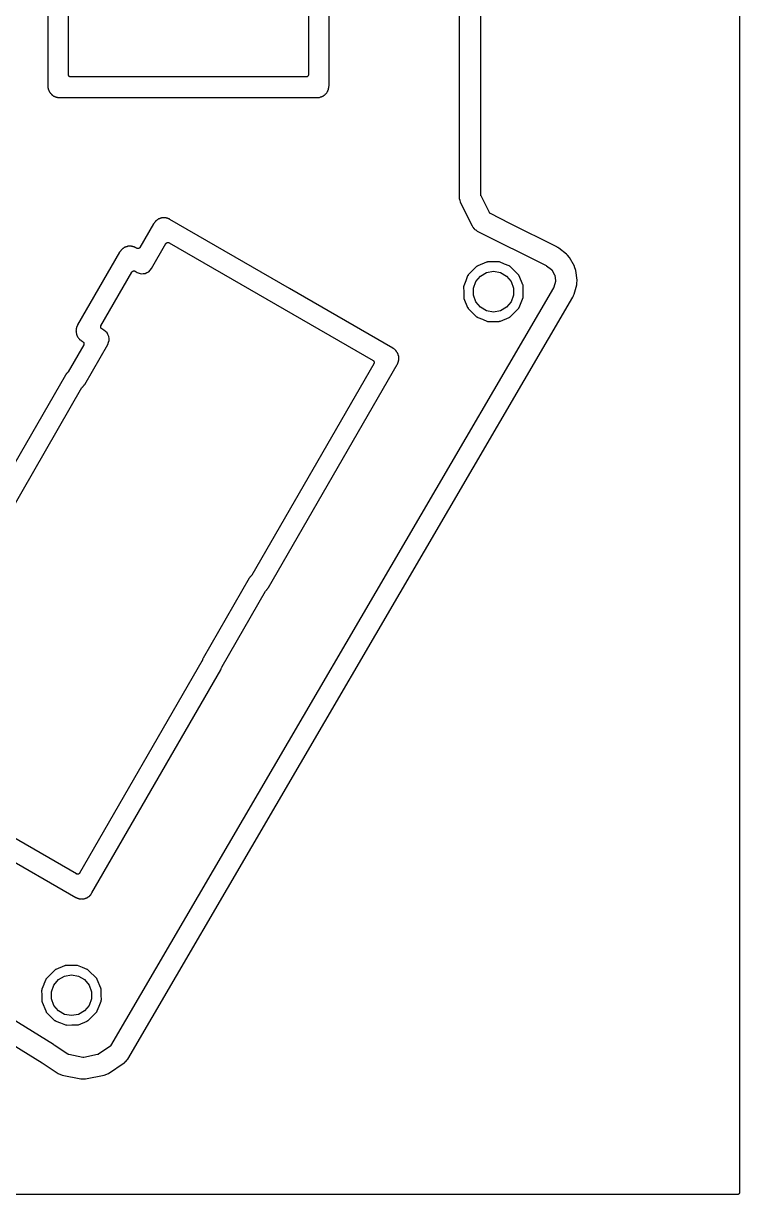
# Model space of a CAD drawing. Extents: x 57 to 229, y -152 to -26.
# Drawn here: x 189.8 to 228.6, y -152.4 to -89 of the extents above; entities that cross this region are included whole.
import ezdxf

# ---------------------------------------------------------------- set-up
doc = ezdxf.new("R2010")
doc.units = 0
doc.header["$MEASUREMENT"] = 0
doc.layers.add('BLACK', color=7, linetype='CONTINUOUS')

msp = doc.modelspace()

# ---------------------------------------------------------------- linework, layer by layer
at = {"layer": 'Black'}
for p, q in [((228.6, -26.1668), (228.6, -152.273)), ((213.412, -43.8849), (213.412, -98.4125)), ((214.578, -98.2574), (214.578, -43.8275)), ((191.119, -78.3968), (191.119, -92.3582)), ((206.357, -92.3582), (206.357, -78.3968)), ((192.235, -91.7537), (192.235, -79.0013)), ((205.241, -79.0013), (205.241, -91.7537)), ((192.237, -91.7646), (192.235, -91.7537)), ((192.237, -91.7758), (192.237, -91.7646)), ((192.241, -91.7862), (192.237, -91.7758)), ((192.243, -91.7971), (192.241, -91.7862)), ((192.248, -91.8068), (192.243, -91.7971)), ((192.252, -91.8172), (192.248, -91.8068)), ((192.259, -91.8257), (192.252, -91.8172)), ((192.265, -91.8353), (192.259, -91.8257)), ((192.273, -91.8425), (192.265, -91.8353)), ((192.28, -91.851), (192.273, -91.8425)), ((192.29, -91.8565), (192.28, -91.851)), ((192.298, -91.8637), (192.29, -91.8565)), ((192.309, -91.8675), (192.298, -91.8637)), ((192.319, -91.873), (192.309, -91.8675)), ((192.33, -91.875), (192.319, -91.873)), ((192.34, -91.8788), (192.33, -91.875)), ((192.351, -91.8788), (192.34, -91.8788)), ((192.362, -91.8807), (192.351, -91.8788)), ((205.114, -91.8807), (192.362, -91.8807)), ((205.125, -91.8788), (205.114, -91.8807)), ((205.136, -91.8788), (205.125, -91.8788)), ((205.146, -91.875), (205.136, -91.8788)), ((205.157, -91.873), (205.146, -91.875)), ((205.167, -91.8675), (205.157, -91.873)), ((205.177, -91.8637), (205.167, -91.8675)), ((205.186, -91.8565), (205.177, -91.8637)), ((205.196, -91.851), (205.186, -91.8565)), ((205.203, -91.8425), (205.196, -91.851)), ((205.211, -91.8353), (205.203, -91.8425)), ((205.217, -91.8257), (205.211, -91.8353)), ((205.224, -91.8172), (205.217, -91.8257)), ((205.228, -91.8068), (205.224, -91.8172)), ((205.233, -91.7971), (205.228, -91.8068)), ((205.235, -91.7862), (205.233, -91.7971)), ((205.239, -91.7758), (205.235, -91.7862)), ((205.241, -91.7537), (205.239, -91.7646)), ((205.239, -91.7646), (205.239, -91.7758)), ((191.119, -92.3582), (191.126, -92.3952)), ((191.126, -92.3952), (191.127, -92.4106)), ((191.127, -92.4106), (191.129, -92.4258)), ((191.129, -92.4258), (191.127, -92.459)), ((191.127, -92.459), (191.131, -92.4705)), ((191.131, -92.4705), (191.135, -92.4907)), ((191.135, -92.4907), (191.138, -92.5084)), ((191.138, -92.5084), (191.139, -92.5095)), ((191.139, -92.5095), (191.143, -92.5282)), ((191.143, -92.5282), (191.149, -92.5467)), ((191.149, -92.5467), (191.15, -92.5545)), ((191.15, -92.5545), (191.153, -92.561)), ((191.153, -92.561), (191.16, -92.5794)), ((191.16, -92.5794), (191.161, -92.582)), ((191.161, -92.582), (191.175, -92.6031)), ((206.307, -92.5942), (206.315, -92.582)), ((206.315, -92.582), (206.316, -92.5794)), ((206.316, -92.5794), (206.323, -92.561)), ((206.323, -92.561), (206.327, -92.554)), ((206.327, -92.554), (206.328, -92.5372)), ((206.328, -92.5372), (206.329, -92.5354)), ((206.329, -92.5336), (206.332, -92.5056)), ((206.329, -92.5354), (206.329, -92.5336)), ((206.332, -92.5056), (206.336, -92.4912)), ((206.336, -92.4912), (206.339, -92.4765)), ((206.339, -92.4765), (206.348, -92.4491)), ((206.347, -92.4258), (206.349, -92.4106)), ((206.348, -92.4491), (206.347, -92.4258)), ((206.348, -92.4491), (206.348, -92.4491)), ((206.349, -92.4106), (206.35, -92.3952)), ((206.35, -92.3952), (206.357, -92.3582)), ((191.175, -92.6031), (191.183, -92.6209)), ((191.183, -92.6209), (191.191, -92.6384)), ((191.191, -92.6384), (191.2, -92.6705)), ((191.2, -92.6705), (191.202, -92.6715)), ((191.202, -92.6715), (191.212, -92.6888)), ((191.212, -92.6888), (191.223, -92.7058)), ((191.223, -92.7058), (191.223, -92.7061)), ((191.223, -92.7061), (191.223, -92.7065)), ((191.223, -92.7065), (191.236, -92.7238)), ((191.236, -92.7238), (191.249, -92.741)), ((191.249, -92.741), (191.256, -92.7552)), ((191.256, -92.7552), (191.257, -92.7565)), ((191.257, -92.7565), (191.261, -92.7602)), ((191.261, -92.7602), (191.261, -92.7602)), ((191.261, -92.7602), (191.295, -92.7886)), ((191.295, -92.7886), (191.303, -92.7982)), ((191.303, -92.7982), (191.312, -92.8066)), ((191.312, -92.8066), (191.335, -92.8349)), ((191.335, -92.8349), (191.337, -92.8382)), ((191.337, -92.8382), (191.339, -92.8408)), ((191.339, -92.8408), (191.341, -92.8429)), ((191.341, -92.8429), (191.347, -92.8462)), ((191.347, -92.8462), (191.362, -92.8585)), ((191.362, -92.8585), (191.369, -92.8638)), ((191.369, -92.8638), (191.379, -92.8687)), ((191.379, -92.8687), (191.38, -92.8691)), ((191.38, -92.8691), (191.381, -92.8693)), ((191.381, -92.8693), (191.398, -92.8816)), ((191.398, -92.8816), (191.416, -92.8936)), ((191.416, -92.8936), (191.416, -92.8942)), ((191.416, -92.8942), (191.417, -92.8947)), ((191.417, -92.8947), (191.426, -92.9034)), ((191.426, -92.9034), (191.438, -92.911)), ((191.438, -92.911), (191.441, -92.9129)), ((191.441, -92.9129), (191.441, -92.9131)), ((191.441, -92.9131), (191.445, -92.9162)), ((191.445, -92.9162), (191.445, -92.9164)), ((191.445, -92.9164), (191.445, -92.9164)), ((191.445, -92.9164), (191.474, -92.9255)), ((191.474, -92.9255), (191.488, -92.933)), ((191.488, -92.933), (191.503, -92.9391)), ((191.503, -92.9391), (191.524, -92.9523)), ((191.524, -92.9523), (191.532, -92.9549)), ((191.532, -92.9549), (191.534, -92.9559)), ((191.534, -92.9559), (191.551, -92.9616)), ((191.551, -92.9616), (191.569, -92.9669)), ((191.569, -92.9669), (191.579, -92.968)), ((191.579, -92.968), (191.596, -92.9731)), ((191.596, -92.9731), (191.614, -92.977)), ((191.614, -92.977), (191.624, -92.9812)), ((191.624, -92.9812), (191.638, -92.984)), ((191.638, -92.984), (191.656, -92.9871)), ((191.656, -92.9871), (191.666, -92.9863)), ((191.666, -92.9863), (191.669, -92.9866)), ((191.669, -92.9866), (191.673, -92.9859)), ((191.673, -92.9859), (191.686, -92.9855)), ((191.686, -92.9855), (191.7, -92.9876)), ((191.7, -92.9876), (191.714, -92.9879)), ((191.714, -92.9879), (191.759, -92.9967)), ((191.759, -92.9967), (205.717, -92.9967)), ((205.717, -92.9967), (205.764, -92.9874)), ((205.764, -92.9874), (205.782, -92.987)), ((205.782, -92.987), (205.8, -92.9854)), ((205.8, -92.9854), (205.818, -92.987)), ((205.818, -92.987), (205.819, -92.9868)), ((205.819, -92.9868), (205.838, -92.9835)), ((205.838, -92.9835), (205.872, -92.9706)), ((205.872, -92.9706), (205.885, -92.9681)), ((205.885, -92.9681), (205.897, -92.9637)), ((205.897, -92.9637), (205.938, -92.9573)), ((205.938, -92.9573), (205.943, -92.9555)), ((205.943, -92.9555), (205.952, -92.9521)), ((205.952, -92.9521), (205.973, -92.9391)), ((205.973, -92.9391), (205.988, -92.933)), ((205.988, -92.933), (206.002, -92.9255)), ((206.002, -92.9255), (206.031, -92.9164)), ((206.031, -92.9162), (206.035, -92.9131)), ((206.031, -92.9164), (206.031, -92.9162)), ((206.031, -92.9164), (206.031, -92.9164)), ((206.035, -92.9131), (206.037, -92.9122)), ((206.037, -92.9122), (206.039, -92.91)), ((206.039, -92.91), (206.042, -92.9082)), ((206.042, -92.9082), (206.044, -92.9058)), ((206.044, -92.9058), (206.054, -92.8966)), ((206.054, -92.8966), (206.072, -92.886)), ((206.072, -92.886), (206.078, -92.8823)), ((206.078, -92.8823), (206.084, -92.8764)), ((206.084, -92.8764), (206.098, -92.8673)), ((206.098, -92.8673), (206.11, -92.857)), ((206.11, -92.857), (206.136, -92.8424)), ((206.136, -92.8424), (206.137, -92.8403)), ((206.137, -92.8403), (206.163, -92.8078)), ((206.163, -92.8078), (206.173, -92.799)), ((206.173, -92.799), (206.181, -92.7889)), ((206.181, -92.7889), (206.215, -92.7602)), ((206.215, -92.7602), (206.219, -92.7565)), ((206.215, -92.7602), (206.215, -92.7602)), ((206.219, -92.7565), (206.22, -92.7552)), ((206.22, -92.7552), (206.221, -92.7531)), ((206.221, -92.7531), (206.234, -92.7364)), ((206.234, -92.7364), (206.239, -92.7297)), ((206.239, -92.7297), (206.25, -92.7027)), ((206.25, -92.7027), (206.259, -92.6892)), ((206.259, -92.6892), (206.267, -92.6748)), ((206.267, -92.6748), (206.284, -92.6529)), ((206.284, -92.6529), (206.291, -92.6287)), ((206.291, -92.6287), (206.3, -92.6116)), ((206.3, -92.6116), (206.307, -92.5942)), ((214.579, -98.2646), (214.578, -98.2574)), ((214.579, -98.2719), (214.579, -98.2646)), ((214.583, -98.2862), (214.579, -98.2719)), ((214.586, -98.3008), (214.583, -98.2862)), ((214.589, -98.3072), (214.586, -98.3008)), ((213.412, -98.4125), (213.415, -98.4252)), ((213.415, -98.4252), (213.415, -98.4456)), ((213.415, -98.4456), (213.416, -98.4659)), ((213.416, -98.4659), (213.416, -98.4662)), ((213.416, -98.4662), (213.439, -98.5515)), ((213.439, -98.5515), (213.44, -98.5561)), ((213.44, -98.5561), (213.441, -98.5603)), ((213.441, -98.5603), (213.459, -98.6472)), ((213.459, -98.6472), (213.459, -98.6474)), ((213.459, -98.6474), (213.467, -98.666)), ((213.467, -98.666), (213.476, -98.6844)), ((213.476, -98.6844), (213.479, -98.6969)), ((213.479, -98.6969), (214.103, -99.9445)), ((214.591, -98.3142), (214.589, -98.3072)), ((215.046, -99.2226), (214.591, -98.3142)), ((197.126, -99.5688), (197.12, -99.5719)), ((197.127, -99.5678), (197.126, -99.5688)), ((197.15, -99.5614), (197.127, -99.5678)), ((197.169, -99.5527), (197.15, -99.5614)), ((197.187, -99.5445), (197.169, -99.5527)), ((197.188, -99.5437), (197.187, -99.5445)), ((197.2, -99.5393), (197.188, -99.5437)), ((197.219, -99.5324), (197.2, -99.5393)), ((197.236, -99.5302), (197.219, -99.5324)), ((197.219, -99.5324), (197.219, -99.5324)), ((197.256, -99.5242), (197.236, -99.5302)), ((197.276, -99.5187), (197.256, -99.5242)), ((197.277, -99.5182), (197.276, -99.5187)), ((197.286, -99.5161), (197.277, -99.5182)), ((197.303, -99.5131), (197.286, -99.5161)), ((197.313, -99.5098), (197.303, -99.5131)), ((197.317, -99.51), (197.313, -99.5098)), ((197.335, -99.5073), (197.317, -99.51)), ((197.338, -99.507), (197.335, -99.5073)), ((197.34, -99.5072), (197.338, -99.507)), ((197.343, -99.5071), (197.34, -99.5072)), ((197.346, -99.5078), (197.343, -99.5071)), ((197.365, -99.506), (197.346, -99.5078)), ((197.385, -99.5051), (197.365, -99.506)), ((197.387, -99.504), (197.385, -99.5051)), ((197.39, -99.5037), (197.387, -99.504)), ((197.398, -99.5015), (197.39, -99.5037)), ((197.409, -99.5013), (197.398, -99.5015)), ((197.411, -99.5008), (197.409, -99.5013)), ((197.414, -99.5013), (197.411, -99.5008)), ((197.425, -99.5015), (197.414, -99.5013)), ((197.433, -99.5036), (197.425, -99.5015)), ((197.436, -99.5039), (197.433, -99.5036)), ((197.438, -99.505), (197.436, -99.5039)), ((197.457, -99.5059), (197.438, -99.505)), ((197.477, -99.5077), (197.457, -99.5059)), ((197.479, -99.507), (197.477, -99.5077)), ((197.482, -99.5071), (197.479, -99.507)), ((197.489, -99.5063), (197.482, -99.5071)), ((197.489, -99.5064), (197.489, -99.5063)), ((197.51, -99.5094), (197.489, -99.5064)), ((197.526, -99.512), (197.51, -99.5094)), ((197.536, -99.5168), (197.526, -99.512)), ((197.54, -99.5178), (197.536, -99.5168)), ((197.544, -99.5198), (197.54, -99.5178)), ((197.549, -99.522), (197.544, -99.5198)), ((197.564, -99.5247), (197.549, -99.522)), ((197.578, -99.5292), (197.564, -99.5247)), ((197.604, -99.5324), (197.578, -99.5292)), ((197.623, -99.5393), (197.604, -99.5324)), ((197.604, -99.5324), (197.604, -99.5324)), ((197.635, -99.5437), (197.623, -99.5393)), ((197.636, -99.5449), (197.635, -99.5437)), ((197.655, -99.5531), (197.636, -99.5449)), ((197.673, -99.5618), (197.655, -99.5531)), ((197.692, -99.5669), (197.673, -99.5618)), ((197.694, -99.5684), (197.692, -99.5669)), ((197.713, -99.5782), (197.694, -99.5684)), ((215.057, -99.2376), (215.046, -99.2226)), ((215.067, -99.2531), (215.057, -99.2376)), ((215.07, -99.2552), (215.067, -99.2531)), ((215.072, -99.258), (215.07, -99.2552)), ((215.087, -99.2683), (215.072, -99.258)), ((215.102, -99.2794), (215.087, -99.2683)), ((216.161, -99.8085), (215.102, -99.2794)), ((196.855, -99.8278), (196.115, -101.111)), ((196.893, -99.7849), (196.855, -99.8278)), ((196.901, -99.7719), (196.893, -99.7849)), ((196.91, -99.7597), (196.901, -99.7719)), ((196.929, -99.7244), (196.91, -99.7597)), ((196.934, -99.7183), (196.929, -99.7244)), ((196.935, -99.7166), (196.934, -99.7183)), ((196.936, -99.7162), (196.935, -99.7166)), ((196.947, -99.7041), (196.936, -99.7162)), ((196.95, -99.7014), (196.947, -99.7041)), ((196.952, -99.6995), (196.95, -99.7014)), ((196.956, -99.6937), (196.952, -99.6995)), ((196.958, -99.6919), (196.956, -99.6937)), ((196.962, -99.6891), (196.958, -99.6919)), ((196.977, -99.675), (196.962, -99.6891)), ((196.986, -99.6673), (196.977, -99.675)), ((196.987, -99.6666), (196.986, -99.6673)), ((197.004, -99.6522), (196.987, -99.6663)), ((196.987, -99.6663), (196.987, -99.6664)), ((196.987, -99.6664), (196.987, -99.6666)), ((197.021, -99.6384), (197.004, -99.6522)), ((197.023, -99.6357), (197.021, -99.638)), ((197.021, -99.638), (197.021, -99.6382)), ((197.021, -99.6382), (197.021, -99.6384)), ((197.049, -99.6223), (197.023, -99.6357)), ((197.06, -99.6138), (197.049, -99.6223)), ((197.072, -99.6067), (197.06, -99.6138)), ((197.103, -99.5809), (197.072, -99.6067)), ((197.108, -99.5782), (197.103, -99.5809)), ((197.112, -99.5762), (197.108, -99.5782)), ((197.118, -99.5731), (197.112, -99.5759)), ((197.112, -99.5759), (197.112, -99.5762)), ((197.12, -99.5719), (197.118, -99.5731)), ((197.731, -99.5883), (197.713, -99.5782)), ((197.739, -99.591), (197.731, -99.5883)), ((204.209, -103.327), (197.739, -99.591)), ((214.103, -99.9445), (214.15, -100.005)), ((214.15, -100.005), (214.154, -100.013)), ((214.154, -100.013), (214.16, -100.02)), ((214.16, -100.02), (214.191, -100.075)), ((214.191, -100.075), (214.212, -100.091)), ((214.212, -100.091), (214.222, -100.103)), ((214.222, -100.103), (214.234, -100.113)), ((214.234, -100.113), (214.25, -100.134)), ((214.25, -100.134), (214.305, -100.165)), ((214.305, -100.165), (214.312, -100.171)), ((214.312, -100.171), (214.32, -100.175)), ((214.32, -100.175), (214.38, -100.222)), ((218.69, -101.073), (216.161, -99.8085)), ((214.38, -100.222), (218.117, -102.09)), ((195.011, -101.368), (192.738, -105.306)), ((195.03, -101.346), (195.011, -101.368)), ((195.031, -101.345), (195.03, -101.346)), ((195.032, -101.344), (195.031, -101.345)), ((195.04, -101.335), (195.032, -101.344)), ((195.047, -101.323), (195.04, -101.335)), ((195.055, -101.312), (195.047, -101.323)), ((195.069, -101.286), (195.055, -101.312)), ((195.084, -101.273), (195.069, -101.286)), ((195.096, -101.259), (195.084, -101.273)), ((195.108, -101.246), (195.096, -101.259)), ((195.124, -101.222), (195.108, -101.246)), ((195.133, -101.214), (195.124, -101.222)), ((195.148, -101.2), (195.133, -101.214)), ((195.15, -101.198), (195.148, -101.2)), ((195.151, -101.197), (195.15, -101.198)), ((195.163, -101.187), (195.151, -101.197)), ((195.192, -101.171), (195.163, -101.187)), ((195.204, -101.161), (195.192, -101.171)), ((195.217, -101.153), (195.204, -101.161)), ((195.237, -101.136), (195.217, -101.153)), ((195.25, -101.131), (195.237, -101.136)), ((195.266, -101.121), (195.25, -101.131)), ((195.283, -101.112), (195.266, -101.121)), ((195.292, -101.105), (195.283, -101.112)), ((195.294, -101.104), (195.292, -101.105)), ((195.298, -101.104), (195.294, -101.104)), ((195.304, -101.102), (195.298, -101.104)), ((195.322, -101.094), (195.304, -101.102)), ((195.341, -101.085), (195.322, -101.094)), ((195.349, -101.08), (195.341, -101.085)), ((195.352, -101.079), (195.349, -101.08)), ((195.375, -101.076), (195.352, -101.079)), ((195.379, -101.075), (195.375, -101.076)), ((195.383, -101.075), (195.379, -101.075)), ((195.386, -101.074), (195.383, -101.075)), ((195.39, -101.074), (195.386, -101.074)), ((195.404, -101.069), (195.39, -101.074)), ((195.419, -101.067), (195.404, -101.069)), ((195.421, -101.066), (195.419, -101.067)), ((195.424, -101.064), (195.421, -101.066)), ((195.428, -101.063), (195.424, -101.064)), ((195.451, -101.053), (195.428, -101.063)), ((195.466, -101.05), (195.451, -101.053)), ((195.486, -101.047), (195.466, -101.05)), ((195.487, -101.047), (195.486, -101.047)), ((195.489, -101.047), (195.487, -101.047)), ((195.499, -101.045), (195.489, -101.046)), ((195.489, -101.046), (195.489, -101.047)), ((195.509, -101.044), (195.499, -101.045)), ((195.513, -101.045), (195.509, -101.044)), ((195.533, -101.044), (195.513, -101.045)), ((195.554, -101.043), (195.533, -101.044)), ((195.566, -101.041), (195.554, -101.043)), ((195.579, -101.043), (195.566, -101.041)), ((195.6, -101.044), (195.579, -101.043)), ((195.619, -101.045), (195.6, -101.044)), ((195.622, -101.046), (195.619, -101.045)), ((195.641, -101.047), (195.622, -101.046)), ((195.659, -101.05), (195.641, -101.047)), ((195.664, -101.05), (195.659, -101.05)), ((195.673, -101.053), (195.664, -101.05)), ((195.691, -101.056), (195.673, -101.053)), ((195.702, -101.059), (195.691, -101.056)), ((195.704, -101.06), (195.702, -101.059)), ((195.705, -101.06), (195.704, -101.06)), ((195.706, -101.061), (195.705, -101.06)), ((195.727, -101.066), (195.706, -101.061)), ((195.747, -101.072), (195.727, -101.066)), ((195.748, -101.071), (195.747, -101.072)), ((195.749, -101.072), (195.748, -101.071)), ((195.754, -101.072), (195.749, -101.072)), ((195.758, -101.074), (195.754, -101.072)), ((195.774, -101.079), (195.758, -101.074)), ((195.791, -101.085), (195.774, -101.079)), ((195.793, -101.086), (195.791, -101.085)), ((195.811, -101.094), (195.793, -101.086)), ((195.829, -101.102), (195.811, -101.094)), ((195.833, -101.103), (195.829, -101.102)), ((195.849, -101.112), (195.833, -101.103)), ((195.867, -101.122), (195.849, -101.112)), ((195.895, -101.131), (195.867, -101.122)), ((195.941, -101.158), (195.895, -101.131)), ((195.951, -101.162), (195.941, -101.158)), ((195.961, -101.167), (195.951, -101.162)), ((195.972, -101.169), (195.961, -101.167)), ((195.982, -101.173), (195.972, -101.169)), ((195.994, -101.173), (195.982, -101.173)), ((196.005, -101.175), (195.994, -101.173)), ((196.015, -101.173), (196.005, -101.175)), ((196.026, -101.173), (196.015, -101.173)), ((196.037, -101.169), (196.026, -101.173)), ((196.048, -101.167), (196.037, -101.169)), ((196.058, -101.162), (196.048, -101.167)), ((196.068, -101.158), (196.058, -101.162)), ((196.077, -101.151), (196.068, -101.158)), ((196.086, -101.145), (196.077, -101.151)), ((196.093, -101.137), (196.086, -101.145)), ((196.102, -101.129), (196.093, -101.137)), ((196.107, -101.12), (196.102, -101.129)), ((196.115, -101.111), (196.107, -101.12)), ((196.744, -102.253), (197.524, -100.902)), ((197.524, -100.902), (197.531, -100.894)), ((197.531, -100.894), (197.537, -100.884)), ((197.537, -100.884), (197.545, -100.877)), ((197.545, -100.877), (197.552, -100.868)), ((197.552, -100.868), (197.562, -100.863)), ((197.562, -100.863), (197.57, -100.856)), ((197.57, -100.856), (197.581, -100.852)), ((197.581, -100.852), (197.59, -100.846)), ((197.59, -100.846), (197.601, -100.844)), ((197.601, -100.844), (197.612, -100.841)), ((197.612, -100.841), (197.623, -100.841)), ((197.623, -100.841), (197.634, -100.839)), ((197.634, -100.839), (197.645, -100.841)), ((197.645, -100.841), (197.656, -100.841)), ((197.656, -100.841), (197.666, -100.844)), ((197.666, -100.844), (197.677, -100.846)), ((197.677, -100.846), (197.687, -100.852)), ((197.687, -100.852), (197.697, -100.856)), ((197.697, -100.856), (208.742, -107.232)), ((218.735, -101.108), (218.69, -101.073)), ((218.746, -101.114), (218.735, -101.108)), ((218.756, -101.121), (218.746, -101.114)), ((218.807, -101.147), (218.756, -101.121)), ((219.225, -101.471), (218.807, -101.147)), ((219.274, -101.528), (219.225, -101.471)), ((214.414, -102.106), (214.411, -102.11)), ((214.891, -101.908), (214.414, -102.106)), ((214.898, -101.908), (214.891, -101.908)), ((214.899, -101.908), (214.898, -101.908)), ((214.898, -101.908), (214.898, -101.908)), ((214.92, -101.903), (214.899, -101.908)), ((214.941, -101.899), (214.92, -101.903)), ((214.942, -101.899), (214.941, -101.899)), ((214.941, -101.899), (214.941, -101.899)), ((214.947, -101.897), (214.942, -101.899)), ((215.237, -101.897), (214.947, -101.897)), ((215.239, -101.897), (215.237, -101.897)), ((215.242, -101.897), (215.239, -101.897)), ((215.532, -101.887), (215.242, -101.897)), ((215.537, -101.889), (215.532, -101.887)), ((215.538, -101.89), (215.537, -101.889)), ((215.537, -101.889), (215.537, -101.889)), ((215.559, -101.893), (215.538, -101.89)), ((215.58, -101.897), (215.559, -101.893)), ((215.581, -101.897), (215.58, -101.897)), ((215.586, -101.897), (215.581, -101.897)), ((215.581, -101.897), (215.581, -101.897)), ((215.855, -102.009), (215.586, -101.897)), ((215.857, -102.009), (215.855, -102.009)), ((215.859, -102.01), (215.857, -102.009)), ((216.117, -102.108), (215.859, -102.01)), ((218.117, -102.09), (218.127, -102.098)), ((218.127, -102.098), (218.138, -102.103)), ((218.138, -102.103), (218.409, -102.314)), ((219.39, -101.662), (219.274, -101.528)), ((219.274, -101.528), (219.274, -101.528)), ((219.652, -102.121), (219.39, -101.662)), ((194.003, -105.347), (195.68, -102.443)), ((195.68, -102.443), (195.687, -102.434)), ((195.687, -102.434), (195.692, -102.424)), ((195.692, -102.424), (195.701, -102.417)), ((195.701, -102.417), (195.708, -102.409)), ((195.708, -102.409), (195.718, -102.403)), ((195.718, -102.403), (195.726, -102.396)), ((195.726, -102.396), (195.737, -102.392)), ((195.737, -102.392), (195.746, -102.387)), ((195.746, -102.387), (195.757, -102.385)), ((195.757, -102.385), (195.768, -102.381)), ((195.768, -102.381), (195.779, -102.381)), ((195.779, -102.381), (195.79, -102.379)), ((195.79, -102.379), (195.801, -102.381)), ((195.801, -102.381), (195.812, -102.381)), ((195.812, -102.381), (195.822, -102.385)), ((195.822, -102.385), (195.833, -102.387)), ((195.833, -102.387), (195.843, -102.392)), ((195.843, -102.392), (195.853, -102.396)), ((195.853, -102.396), (195.965, -102.461)), ((195.965, -102.461), (196.079, -102.5)), ((196.079, -102.5), (196.079, -102.5)), ((196.079, -102.5), (196.079, -102.5)), ((196.079, -102.5), (196.182, -102.535)), ((196.182, -102.535), (196.29, -102.528)), ((196.29, -102.528), (196.399, -102.521)), ((196.29, -102.528), (196.29, -102.528)), ((196.29, -102.528), (196.29, -102.528)), ((196.399, -102.521), (196.495, -102.473)), ((196.495, -102.473), (196.593, -102.425)), ((196.495, -102.473), (196.495, -102.473)), ((196.495, -102.473), (196.495, -102.473)), ((196.593, -102.425), (196.664, -102.344)), ((196.664, -102.344), (196.744, -102.253)), ((196.664, -102.344), (196.664, -102.344)), ((196.664, -102.344), (196.664, -102.344)), ((213.868, -102.653), (213.77, -102.911)), ((213.87, -102.651), (213.868, -102.653)), ((213.879, -102.638), (213.87, -102.651)), ((213.889, -102.625), (213.879, -102.638)), ((213.891, -102.619), (213.889, -102.625)), ((213.894, -102.614), (213.891, -102.619)), ((213.903, -102.593), (213.894, -102.614)), ((214.355, -102.141), (213.903, -102.593)), ((214.309, -102.953), (214.555, -102.659)), ((214.374, -102.133), (214.355, -102.141)), ((214.379, -102.13), (214.374, -102.133)), ((214.385, -102.128), (214.379, -102.13)), ((214.398, -102.118), (214.385, -102.128)), ((214.411, -102.11), (214.398, -102.118)), ((214.555, -102.659), (214.887, -102.467)), ((214.887, -102.467), (215.265, -102.401)), ((215.265, -102.401), (215.643, -102.467)), ((215.643, -102.467), (215.975, -102.659)), ((215.975, -102.659), (216.221, -102.953)), ((216.119, -102.11), (216.117, -102.108)), ((216.132, -102.119), (216.119, -102.11)), ((216.145, -102.129), (216.132, -102.119)), ((216.151, -102.131), (216.145, -102.129)), ((216.156, -102.134), (216.151, -102.131)), ((216.177, -102.143), (216.156, -102.134)), ((216.629, -102.595), (216.177, -102.143)), ((216.637, -102.614), (216.629, -102.595)), ((216.64, -102.619), (216.637, -102.614)), ((216.642, -102.625), (216.64, -102.619)), ((216.652, -102.638), (216.642, -102.625)), ((216.66, -102.651), (216.652, -102.638)), ((216.664, -102.654), (216.66, -102.651)), ((216.862, -103.131), (216.664, -102.654)), ((218.409, -102.314), (218.411, -102.316)), ((218.411, -102.316), (218.413, -102.317)), ((218.413, -102.317), (218.425, -102.332)), ((218.425, -102.332), (218.438, -102.346)), ((218.438, -102.346), (218.439, -102.349)), ((218.439, -102.349), (218.441, -102.351)), ((218.441, -102.351), (218.576, -102.587)), ((218.576, -102.587), (218.577, -102.59)), ((218.577, -102.59), (218.578, -102.592)), ((218.578, -102.592), (218.584, -102.61)), ((218.584, -102.61), (218.59, -102.629)), ((218.59, -102.629), (218.59, -102.631)), ((218.59, -102.631), (218.591, -102.634)), ((218.591, -102.634), (218.625, -102.903)), ((219.663, -102.154), (219.652, -102.121)), ((219.732, -102.36), (219.663, -102.154)), ((219.663, -102.154), (219.663, -102.154)), ((219.798, -102.885), (219.732, -102.36)), ((218.525, -103.291), (194.524, -144.345)), ((209.816, -106.563), (204.209, -103.327)), ((204.209, -103.327), (204.209, -103.327)), ((213.649, -103.233), (213.647, -103.238)), ((213.647, -103.238), (213.657, -103.528)), ((213.65, -103.232), (213.649, -103.233)), ((213.649, -103.233), (213.649, -103.233)), ((213.653, -103.211), (213.65, -103.232)), ((213.657, -103.19), (213.653, -103.211)), ((213.769, -102.915), (213.657, -103.184)), ((213.657, -103.184), (213.657, -103.189)), ((213.657, -103.189), (213.657, -103.189)), ((213.657, -103.189), (213.657, -103.19)), ((213.77, -102.911), (213.769, -102.913)), ((213.769, -102.913), (213.769, -102.915)), ((214.178, -103.313), (214.309, -102.953)), ((214.178, -103.697), (214.178, -103.313)), ((216.221, -102.953), (216.352, -103.313)), ((216.352, -103.313), (216.352, -103.697)), ((216.862, -103.138), (216.862, -103.131)), ((216.862, -103.139), (216.862, -103.138)), ((216.862, -103.138), (216.862, -103.138)), ((216.867, -103.16), (216.862, -103.139)), ((216.871, -103.181), (216.867, -103.16)), ((216.871, -103.182), (216.871, -103.181)), ((216.871, -103.181), (216.871, -103.181)), ((216.873, -103.187), (216.871, -103.182)), ((216.873, -103.477), (216.873, -103.187)), ((218.53, -103.276), (218.525, -103.291)), ((218.537, -103.261), (218.53, -103.276)), ((218.622, -102.953), (218.537, -103.261)), ((218.623, -102.948), (218.622, -102.95)), ((218.622, -102.95), (218.622, -102.953)), ((218.624, -102.928), (218.623, -102.948)), ((218.626, -102.909), (218.624, -102.928)), ((218.625, -102.903), (218.625, -102.906)), ((218.625, -102.906), (218.626, -102.909)), ((219.641, -103.647), (219.78, -103.137)), ((219.78, -103.137), (219.785, -103.067)), ((219.785, -103.067), (219.798, -102.885)), ((195.455, -145.063), (219.572, -103.81)), ((213.657, -103.528), (213.657, -103.53)), ((213.657, -103.53), (213.657, -103.533)), ((213.657, -103.533), (213.657, -103.823)), ((213.657, -103.823), (213.659, -103.828)), ((213.659, -103.828), (213.659, -103.829)), ((213.659, -103.829), (213.659, -103.829)), ((213.659, -103.829), (213.663, -103.85)), ((213.663, -103.85), (213.668, -103.871)), ((213.668, -103.871), (213.668, -103.872)), ((213.668, -103.872), (213.668, -103.872)), ((213.668, -103.872), (213.668, -103.879)), ((213.668, -103.879), (213.866, -104.356)), ((214.309, -104.057), (214.178, -103.697)), ((216.352, -103.697), (216.221, -104.057)), ((216.761, -104.095), (216.873, -103.826)), ((216.873, -103.48), (216.873, -103.477)), ((216.873, -103.482), (216.873, -103.48)), ((216.883, -103.772), (216.873, -103.482)), ((216.873, -103.82), (216.877, -103.799)), ((216.873, -103.821), (216.873, -103.82)), ((216.873, -103.826), (216.873, -103.821)), ((216.873, -103.821), (216.873, -103.821)), ((216.877, -103.799), (216.88, -103.778)), ((216.88, -103.778), (216.881, -103.777)), ((216.881, -103.777), (216.883, -103.772)), ((216.881, -103.777), (216.881, -103.777)), ((219.572, -103.81), (219.598, -103.734)), ((219.598, -103.734), (219.602, -103.727)), ((219.602, -103.727), (219.605, -103.719)), ((219.605, -103.719), (219.641, -103.647)), ((213.866, -104.356), (213.87, -104.359)), ((213.87, -104.359), (213.878, -104.372)), ((213.878, -104.372), (213.888, -104.385)), ((213.888, -104.385), (213.89, -104.391)), ((213.89, -104.391), (213.893, -104.396)), ((213.893, -104.396), (213.901, -104.415)), ((213.901, -104.415), (214.353, -104.867)), ((214.555, -104.351), (214.309, -104.057)), ((214.887, -104.543), (214.555, -104.351)), ((215.265, -104.609), (214.887, -104.543)), ((215.643, -104.543), (215.265, -104.609)), ((215.975, -104.351), (215.643, -104.543)), ((216.221, -104.057), (215.975, -104.351)), ((216.175, -104.869), (216.627, -104.417)), ((216.627, -104.417), (216.636, -104.396)), ((216.636, -104.396), (216.639, -104.391)), ((216.639, -104.391), (216.641, -104.385)), ((216.641, -104.385), (216.651, -104.372)), ((216.651, -104.372), (216.66, -104.359)), ((216.66, -104.359), (216.662, -104.357)), ((216.662, -104.357), (216.76, -104.099)), ((216.76, -104.099), (216.761, -104.097)), ((216.761, -104.097), (216.761, -104.095)), ((214.353, -104.867), (214.374, -104.876)), ((214.374, -104.876), (214.379, -104.879)), ((214.379, -104.879), (214.385, -104.881)), ((214.385, -104.881), (214.398, -104.891)), ((214.398, -104.891), (214.411, -104.9)), ((214.411, -104.9), (214.413, -104.902)), ((214.413, -104.902), (214.671, -105)), ((214.671, -105), (214.673, -105.001)), ((214.673, -105.001), (214.675, -105.001)), ((214.675, -105.001), (214.944, -105.113)), ((214.944, -105.113), (214.949, -105.113)), ((214.949, -105.113), (214.949, -105.113)), ((214.949, -105.113), (214.95, -105.113)), ((214.95, -105.113), (214.971, -105.117)), ((214.971, -105.117), (214.992, -105.12)), ((214.992, -105.12), (214.993, -105.121)), ((214.993, -105.121), (214.993, -105.121)), ((214.993, -105.121), (214.998, -105.123)), ((214.998, -105.123), (215.288, -105.113)), ((215.288, -105.113), (215.29, -105.113)), ((215.29, -105.113), (215.293, -105.113)), ((215.293, -105.113), (215.583, -105.113)), ((215.583, -105.113), (215.588, -105.111)), ((215.588, -105.111), (215.589, -105.111)), ((215.589, -105.111), (215.61, -105.107)), ((215.589, -105.111), (215.589, -105.111)), ((215.61, -105.107), (215.631, -105.102)), ((215.631, -105.102), (215.632, -105.102)), ((215.632, -105.102), (215.632, -105.102)), ((215.632, -105.102), (215.639, -105.102)), ((215.639, -105.102), (216.116, -104.904)), ((216.116, -104.904), (216.119, -104.9)), ((216.119, -104.9), (216.132, -104.892)), ((216.132, -104.892), (216.145, -104.882)), ((216.145, -104.882), (216.151, -104.88)), ((216.151, -104.88), (216.156, -104.877)), ((216.156, -104.877), (216.175, -104.869)), ((192.649, -105.612), (192.648, -105.633)), ((192.648, -105.633), (192.648, -105.634)), ((192.648, -105.634), (192.651, -105.65)), ((192.65, -105.593), (192.649, -105.595)), ((192.649, -105.595), (192.649, -105.612)), ((192.651, -105.584), (192.65, -105.593)), ((192.656, -105.565), (192.651, -105.584)), ((192.651, -105.65), (192.651, -105.668)), ((192.651, -105.668), (192.653, -105.685)), ((192.653, -105.685), (192.652, -105.698)), ((192.652, -105.698), (192.652, -105.698)), ((192.652, -105.698), (192.655, -105.719)), ((192.655, -105.719), (192.656, -105.731)), ((192.658, -105.547), (192.656, -105.565)), ((192.656, -105.731), (192.669, -105.765)), ((192.66, -105.528), (192.658, -105.547)), ((192.662, -105.513), (192.66, -105.52)), ((192.66, -105.52), (192.66, -105.528)), ((192.666, -105.496), (192.662, -105.513)), ((192.67, -105.479), (192.666, -105.496)), ((192.669, -105.765), (192.671, -105.779)), ((192.671, -105.467), (192.67, -105.479)), ((192.679, -105.451), (192.671, -105.467)), ((192.671, -105.779), (192.675, -105.792)), ((192.675, -105.792), (192.679, -105.825)), ((192.685, -105.434), (192.679, -105.451)), ((192.679, -105.825), (192.679, -105.826)), ((192.679, -105.826), (192.686, -105.845)), ((192.691, -105.417), (192.685, -105.434)), ((192.686, -105.845), (192.691, -105.857)), ((192.693, -105.407), (192.691, -105.417)), ((192.691, -105.857), (192.691, -105.858)), ((192.691, -105.858), (192.7, -105.876)), ((192.7, -105.392), (192.693, -105.407)), ((192.708, -105.373), (192.7, -105.392)), ((192.7, -105.876), (192.708, -105.895)), ((192.714, -105.353), (192.708, -105.373)), ((192.708, -105.895), (192.715, -105.918)), ((192.715, -105.351), (192.714, -105.353)), ((192.725, -105.332), (192.715, -105.351)), ((192.735, -105.314), (192.725, -105.332)), ((192.738, -105.306), (192.735, -105.314)), ((193.986, -105.411), (193.988, -105.4)), ((193.988, -105.422), (193.986, -105.411)), ((193.988, -105.389), (193.991, -105.378)), ((193.988, -105.4), (193.988, -105.389)), ((193.988, -105.433), (193.988, -105.422)), ((193.991, -105.443), (193.988, -105.433)), ((193.991, -105.378), (193.993, -105.368)), ((193.993, -105.454), (193.991, -105.443)), ((193.993, -105.368), (193.999, -105.358)), ((193.999, -105.464), (193.993, -105.454)), ((193.999, -105.358), (194.003, -105.347)), ((194.003, -105.474), (193.999, -105.464)), ((194.01, -105.483), (194.003, -105.474)), ((194.015, -105.493), (194.01, -105.483)), ((194.024, -105.5), (194.015, -105.493)), ((194.031, -105.508), (194.024, -105.5)), ((194.041, -105.514), (194.031, -105.508)), ((194.049, -105.521), (194.041, -105.514)), ((194.161, -105.586), (194.049, -105.521)), ((194.253, -105.666), (194.161, -105.586)), ((194.334, -105.737), (194.253, -105.666)), ((194.253, -105.666), (194.253, -105.666)), ((194.253, -105.666), (194.253, -105.666)), ((194.381, -105.834), (194.334, -105.737)), ((194.43, -105.931), (194.381, -105.834)), ((194.381, -105.834), (194.381, -105.834)), ((194.381, -105.834), (194.381, -105.834)), ((193.067, -106.389), (192.222, -107.854)), ((192.715, -105.918), (192.716, -105.919)), ((192.716, -105.919), (192.719, -105.925)), ((192.719, -105.925), (192.72, -105.927)), ((192.72, -105.927), (192.723, -105.933)), ((192.723, -105.933), (192.723, -105.933)), ((192.723, -105.933), (192.725, -105.937)), ((192.725, -105.937), (192.728, -105.942)), ((192.728, -105.942), (192.754, -105.973)), ((192.754, -105.973), (192.761, -105.985)), ((192.761, -105.985), (192.769, -105.996)), ((192.769, -105.996), (192.783, -106.022)), ((192.783, -106.022), (192.798, -106.035)), ((192.798, -106.035), (192.81, -106.049)), ((192.81, -106.049), (192.822, -106.062)), ((192.822, -106.062), (192.838, -106.086)), ((192.838, -106.086), (192.847, -106.094)), ((192.847, -106.094), (192.862, -106.108)), ((192.862, -106.108), (192.864, -106.11)), ((192.864, -106.11), (192.865, -106.111)), ((192.865, -106.111), (192.877, -106.121)), ((192.877, -106.121), (192.906, -106.137)), ((192.906, -106.137), (192.918, -106.147)), ((192.918, -106.147), (192.931, -106.155)), ((192.931, -106.155), (192.958, -106.179)), ((192.958, -106.179), (192.972, -106.187)), ((192.972, -106.187), (192.973, -106.188)), ((192.973, -106.188), (192.974, -106.189)), ((192.974, -106.189), (192.975, -106.19)), ((192.975, -106.19), (193.021, -106.216)), ((193.021, -106.216), (193.029, -106.223)), ((193.029, -106.223), (193.039, -106.229)), ((193.039, -106.229), (193.046, -106.237)), ((193.046, -106.237), (193.054, -106.244)), ((193.054, -106.244), (193.06, -106.254)), ((193.06, -106.254), (193.067, -106.262)), ((193.067, -106.262), (193.071, -106.273)), ((193.071, -106.379), (193.067, -106.389)), ((193.071, -106.273), (193.077, -106.282)), ((193.077, -106.369), (193.071, -106.379)), ((193.077, -106.282), (193.078, -106.293)), ((193.078, -106.358), (193.077, -106.369)), ((193.078, -106.293), (193.082, -106.304)), ((193.082, -106.348), (193.078, -106.358)), ((193.082, -106.304), (193.082, -106.315)), ((193.082, -106.315), (193.084, -106.326)), ((193.084, -106.326), (193.082, -106.337)), ((193.082, -106.337), (193.082, -106.348)), ((193.121, -108.529), (194.37, -106.365)), ((194.37, -106.365), (194.41, -106.248)), ((194.41, -106.248), (194.444, -106.147)), ((194.41, -106.248), (194.41, -106.248)), ((194.41, -106.248), (194.41, -106.248)), ((194.437, -106.038), (194.43, -105.931)), ((194.444, -106.147), (194.437, -106.038)), ((194.437, -106.038), (194.437, -106.038)), ((194.437, -106.038), (194.437, -106.038)), ((209.838, -106.583), (209.816, -106.563)), ((209.839, -106.583), (209.838, -106.583)), ((209.84, -106.584), (209.839, -106.583)), ((209.849, -106.592), (209.84, -106.584)), ((209.861, -106.599), (209.849, -106.592)), ((209.872, -106.607), (209.861, -106.599)), ((209.898, -106.621), (209.872, -106.607)), ((209.9, -106.623), (209.898, -106.621)), ((209.917, -106.637), (209.9, -106.623)), ((209.9, -106.623), (209.9, -106.623)), ((209.9, -106.623), (209.9, -106.623)), ((209.934, -106.651), (209.917, -106.637)), ((209.934, -106.652), (209.934, -106.651)), ((209.934, -106.651), (209.934, -106.651)), ((209.935, -106.652), (209.934, -106.652)), ((209.944, -106.66), (209.935, -106.652)), ((209.959, -106.674), (209.944, -106.66)), ((209.963, -106.677), (209.959, -106.674)), ((209.965, -106.679), (209.963, -106.677)), ((209.969, -106.684), (209.965, -106.679)), ((209.971, -106.686), (209.969, -106.684)), ((209.974, -106.689), (209.971, -106.686)), ((209.985, -106.701), (209.974, -106.689)), ((209.986, -106.702), (209.985, -106.701)), ((209.987, -106.703), (209.986, -106.702)), ((209.992, -106.709), (209.987, -106.703)), ((210.001, -106.727), (209.992, -106.709)), ((210.003, -106.729), (210.001, -106.727)), ((210.004, -106.731), (210.003, -106.729)), ((210.02, -106.759), (210.004, -106.731)), ((210.029, -106.77), (210.02, -106.759)), ((210.037, -106.783), (210.029, -106.77)), ((210.055, -106.802), (210.037, -106.783)), ((210.06, -106.81), (210.055, -106.802)), ((210.069, -106.827), (210.06, -106.81)), ((210.076, -106.836), (210.069, -106.827)), ((210.076, -106.837), (210.076, -106.836)), ((210.077, -106.838), (210.076, -106.837)), ((210.081, -106.847), (210.077, -106.838)), ((210.083, -106.852), (210.081, -106.847)), ((210.084, -106.855), (210.083, -106.852)), ((210.086, -106.859), (210.084, -106.855)), ((210.088, -106.863), (210.086, -106.859)), ((210.088, -106.864), (210.088, -106.863)), ((210.096, -106.882), (210.088, -106.864)), ((210.103, -106.9), (210.096, -106.882)), ((210.104, -106.9), (210.103, -106.9)), ((210.107, -106.928), (210.104, -106.9)), ((210.108, -106.931), (210.107, -106.928)), ((210.108, -106.934), (210.108, -106.931)), ((210.11, -106.939), (210.108, -106.934)), ((210.11, -106.942), (210.11, -106.939)), ((210.115, -106.956), (210.11, -106.942)), ((210.117, -106.971), (210.115, -106.956)), ((210.118, -106.973), (210.117, -106.971)), ((210.12, -106.976), (210.118, -106.973)), ((210.121, -106.98), (210.12, -106.976)), ((210.131, -107.003), (210.121, -106.98)), ((210.134, -107.018), (210.131, -107.003)), ((210.137, -107.038), (210.134, -107.018)), ((210.137, -107.039), (210.137, -107.038)), ((210.137, -107.041), (210.137, -107.039)), ((210.138, -107.041), (210.137, -107.041)), ((210.137, -107.193), (210.138, -107.174)), ((210.139, -107.051), (210.138, -107.041)), ((210.138, -107.174), (210.139, -107.171)), ((210.14, -107.061), (210.139, -107.051)), ((210.139, -107.065), (210.14, -107.061)), ((210.14, -107.085), (210.139, -107.065)), ((210.139, -107.171), (210.14, -107.152)), ((210.141, -107.106), (210.14, -107.085)), ((210.14, -107.152), (210.141, -107.131)), ((210.143, -107.118), (210.141, -107.106)), ((210.141, -107.131), (210.143, -107.118)), ((208.788, -107.405), (202.18, -118.851)), ((203.08, -119.523), (210.053, -107.447)), ((208.742, -107.232), (208.75, -107.239)), ((208.75, -107.239), (208.76, -107.245)), ((208.76, -107.245), (208.767, -107.253)), ((208.767, -107.253), (208.776, -107.26)), ((208.776, -107.26), (208.781, -107.27)), ((208.781, -107.27), (208.788, -107.278)), ((208.788, -107.278), (208.792, -107.289)), ((208.792, -107.395), (208.788, -107.405)), ((208.792, -107.289), (208.798, -107.298)), ((208.798, -107.385), (208.792, -107.395)), ((208.798, -107.298), (208.8, -107.309)), ((208.8, -107.374), (208.798, -107.385)), ((208.8, -107.309), (208.803, -107.32)), ((208.803, -107.364), (208.8, -107.374)), ((208.803, -107.32), (208.803, -107.331)), ((208.803, -107.331), (208.805, -107.342)), ((208.805, -107.342), (208.803, -107.353)), ((208.803, -107.353), (208.803, -107.364)), ((210.053, -107.447), (210.058, -107.433)), ((210.058, -107.433), (210.068, -107.414)), ((210.068, -107.414), (210.078, -107.396)), ((210.078, -107.396), (210.082, -107.381)), ((210.082, -107.381), (210.09, -107.363)), ((210.09, -107.363), (210.099, -107.344)), ((210.099, -107.344), (210.104, -107.336)), ((210.104, -107.336), (210.107, -107.308)), ((210.107, -107.308), (210.108, -107.306)), ((210.108, -107.303), (210.115, -107.285)), ((210.108, -107.306), (210.108, -107.303)), ((210.115, -107.285), (210.117, -107.276)), ((210.117, -107.276), (210.121, -107.264)), ((210.121, -107.264), (210.125, -107.256)), ((210.125, -107.256), (210.128, -107.241)), ((210.128, -107.241), (210.131, -107.223)), ((210.131, -107.223), (210.134, -107.215)), ((210.134, -107.211), (210.137, -107.193)), ((210.134, -107.215), (210.134, -107.211)), ((192.074, -108.031), (185.1, -120.109)), ((192.084, -108.019), (192.074, -108.031)), ((192.094, -108.002), (192.084, -108.019)), ((192.106, -107.984), (192.094, -108.002)), ((192.108, -107.981), (192.106, -107.982)), ((192.106, -107.982), (192.106, -107.984)), ((192.119, -107.965), (192.108, -107.981)), ((192.131, -107.949), (192.119, -107.965)), ((192.134, -107.942), (192.131, -107.949)), ((192.159, -107.921), (192.134, -107.942)), ((192.16, -107.921), (192.159, -107.921)), ((192.159, -107.921), (192.159, -107.921)), ((192.164, -107.915), (192.16, -107.921)), ((192.178, -107.905), (192.164, -107.915)), ((192.187, -107.895), (192.178, -107.905)), ((192.197, -107.886), (192.187, -107.895)), ((192.209, -107.872), (192.197, -107.886)), ((192.215, -107.862), (192.209, -107.872)), ((192.222, -107.854), (192.215, -107.862)), ((186.126, -120.564), (192.974, -108.703)), ((192.974, -108.703), (192.979, -108.697)), ((192.979, -108.697), (192.982, -108.691)), ((192.982, -108.691), (192.993, -108.681)), ((192.993, -108.681), (193.003, -108.669)), ((193.003, -108.669), (193.009, -108.665)), ((193.009, -108.665), (193.014, -108.661)), ((193.014, -108.661), (193.024, -108.654)), ((193.024, -108.654), (193.04, -108.63)), ((193.04, -108.63), (193.051, -108.618)), ((193.051, -108.618), (193.061, -108.606)), ((193.061, -108.606), (193.073, -108.594)), ((193.073, -108.594), (193.078, -108.585)), ((193.078, -108.585), (193.088, -108.571)), ((193.088, -108.571), (193.097, -108.556)), ((193.097, -108.556), (193.121, -108.529)), ((202.034, -119.025), (199.538, -123.347)), ((202.051, -119.004), (202.034, -119.025)), ((202.061, -118.988), (202.051, -119.004)), ((202.072, -118.973), (202.061, -118.988)), ((202.073, -118.97), (202.072, -118.973)), ((202.091, -118.954), (202.073, -118.97)), ((202.099, -118.942), (202.091, -118.954)), ((202.109, -118.932), (202.099, -118.942)), ((202.13, -118.9), (202.109, -118.932)), ((202.14, -118.893), (202.13, -118.9)), ((202.145, -118.889), (202.14, -118.893)), ((202.151, -118.885), (202.145, -118.889)), ((202.161, -118.873), (202.151, -118.885)), ((202.172, -118.863), (202.161, -118.873)), ((202.175, -118.857), (202.172, -118.863)), ((202.18, -118.851), (202.175, -118.857)), ((200.562, -123.806), (202.92, -119.721)), ((202.92, -119.721), (202.928, -119.712)), ((202.928, -119.712), (202.933, -119.702)), ((202.933, -119.702), (202.935, -119.701)), ((202.935, -119.701), (202.953, -119.678)), ((202.953, -119.678), (202.968, -119.664)), ((202.968, -119.664), (202.981, -119.652)), ((202.981, -119.652), (202.982, -119.65)), ((202.982, -119.65), (202.995, -119.637)), ((202.995, -119.637), (203.006, -119.623)), ((203.006, -119.623), (203.01, -119.62)), ((203.01, -119.62), (203.013, -119.616)), ((203.013, -119.616), (203.024, -119.6)), ((203.024, -119.6), (203.036, -119.584)), ((203.036, -119.584), (203.046, -119.568)), ((203.036, -119.584), (203.036, -119.584)), ((203.046, -119.568), (203.057, -119.55)), ((203.057, -119.55), (203.08, -119.523)), ((199.471, -123.52), (192.846, -134.994)), ((199.473, -123.514), (199.471, -123.52)), ((199.477, -123.508), (199.473, -123.514)), ((199.486, -123.489), (199.477, -123.508)), ((199.489, -123.475), (199.486, -123.489)), ((199.494, -123.461), (199.489, -123.475)), ((199.502, -123.424), (199.494, -123.461)), ((199.513, -123.408), (199.502, -123.424)), ((199.52, -123.393), (199.513, -123.408)), ((199.528, -123.378), (199.52, -123.393)), ((199.538, -123.347), (199.528, -123.378)), ((193.514, -136.068), (200.488, -123.99)), ((200.488, -123.99), (200.508, -123.933)), ((200.508, -123.933), (200.516, -123.919)), ((200.516, -123.919), (200.522, -123.904)), ((200.522, -123.904), (200.539, -123.88)), ((200.539, -123.88), (200.544, -123.866)), ((200.544, -123.866), (200.545, -123.864)), ((200.545, -123.864), (200.546, -123.853)), ((200.546, -123.853), (200.547, -123.85)), ((200.547, -123.847), (200.553, -123.829)), ((200.547, -123.85), (200.547, -123.847)), ((200.553, -123.829), (200.559, -123.811)), ((200.559, -123.811), (200.561, -123.809)), ((200.561, -123.809), (200.562, -123.806)), ((192.673, -135.04), (181.629, -128.664)), ((180.555, -129.332), (192.633, -136.306)), ((192.683, -135.044), (192.673, -135.04)), ((192.693, -135.05), (192.683, -135.044)), ((192.704, -135.052), (192.693, -135.05)), ((192.714, -135.055), (192.704, -135.052)), ((192.725, -135.055), (192.714, -135.055)), ((192.736, -135.057), (192.725, -135.055)), ((192.747, -135.055), (192.736, -135.057)), ((192.758, -135.055), (192.747, -135.055)), ((192.769, -135.052), (192.758, -135.055)), ((192.78, -135.05), (192.769, -135.052)), ((192.789, -135.044), (192.78, -135.05)), ((192.8, -135.04), (192.789, -135.044)), ((192.808, -135.033), (192.8, -135.04)), ((192.818, -135.028), (192.808, -135.033)), ((192.825, -135.019), (192.818, -135.028)), ((192.833, -135.012), (192.825, -135.019)), ((192.839, -135.002), (192.833, -135.012)), ((192.846, -134.994), (192.839, -135.002)), ((192.633, -136.306), (192.642, -136.309)), ((192.642, -136.309), (192.659, -136.319)), ((192.659, -136.319), (192.677, -136.329)), ((192.677, -136.329), (192.678, -136.329)), ((192.678, -136.329), (192.698, -136.335)), ((192.698, -136.335), (192.717, -136.343)), ((192.717, -136.343), (192.735, -136.352)), ((192.735, -136.352), (192.736, -136.352)), ((192.736, -136.352), (192.748, -136.357)), ((193.168, -136.357), (193.184, -136.35)), ((193.184, -136.35), (193.186, -136.35)), ((193.186, -136.35), (193.201, -136.343)), ((193.201, -136.343), (193.22, -136.335)), ((193.22, -136.335), (193.243, -136.328)), ((193.243, -136.328), (193.247, -136.325)), ((193.247, -136.325), (193.248, -136.325)), ((193.248, -136.325), (193.267, -136.315)), ((193.248, -136.325), (193.248, -136.325)), ((193.267, -136.315), (193.272, -136.312)), ((193.272, -136.312), (193.28, -136.305)), ((193.28, -136.305), (193.283, -136.303)), ((193.283, -136.303), (193.285, -136.3)), ((193.285, -136.3), (193.298, -136.289)), ((193.298, -136.289), (193.31, -136.282)), ((193.31, -136.282), (193.321, -136.274)), ((193.321, -136.274), (193.352, -136.257)), ((193.352, -136.257), (193.359, -136.252)), ((193.359, -136.252), (193.375, -136.239)), ((193.375, -136.239), (193.376, -136.238)), ((193.376, -136.238), (193.392, -136.218)), ((193.392, -136.218), (193.404, -136.207)), ((193.404, -136.207), (193.415, -136.195)), ((193.415, -136.195), (193.435, -136.179)), ((193.435, -136.179), (193.436, -136.178)), ((193.436, -136.178), (193.45, -136.161)), ((193.45, -136.161), (193.45, -136.161)), ((193.45, -136.161), (193.451, -136.161)), ((193.451, -136.161), (193.453, -136.159)), ((193.453, -136.159), (193.471, -136.123)), ((193.471, -136.123), (193.48, -136.111)), ((193.48, -136.111), (193.488, -136.098)), ((193.488, -136.098), (193.514, -136.068)), ((192.748, -136.357), (192.767, -136.364)), ((192.767, -136.364), (192.767, -136.364)), ((192.767, -136.364), (192.784, -136.366)), ((192.784, -136.366), (192.804, -136.372)), ((192.804, -136.372), (192.824, -136.377)), ((192.824, -136.377), (192.825, -136.378)), ((192.825, -136.378), (192.834, -136.38)), ((192.834, -136.38), (192.851, -136.383)), ((192.851, -136.383), (192.861, -136.386)), ((192.861, -136.386), (192.865, -136.386)), ((192.865, -136.386), (192.883, -136.389)), ((192.883, -136.389), (192.896, -136.39)), ((192.896, -136.39), (192.904, -136.389)), ((192.904, -136.389), (192.922, -136.391)), ((192.922, -136.391), (192.94, -136.391)), ((192.94, -136.391), (192.959, -136.395)), ((192.959, -136.395), (192.961, -136.395)), ((192.961, -136.395), (192.973, -136.394)), ((192.973, -136.394), (192.981, -136.392)), ((192.981, -136.392), (192.984, -136.392)), ((192.984, -136.392), (192.986, -136.391)), ((192.986, -136.391), (193.005, -136.39)), ((193.005, -136.39), (193.025, -136.388)), ((193.025, -136.388), (193.027, -136.389)), ((193.027, -136.389), (193.03, -136.389)), ((193.03, -136.389), (193.037, -136.39)), ((193.037, -136.39), (193.058, -136.387)), ((193.037, -136.39), (193.037, -136.39)), ((193.058, -136.387), (193.074, -136.384)), ((193.074, -136.384), (193.077, -136.382)), ((193.077, -136.382), (193.098, -136.377)), ((193.098, -136.377), (193.119, -136.372)), ((193.119, -136.372), (193.13, -136.371)), ((193.13, -136.371), (193.138, -136.368)), ((193.138, -136.368), (193.151, -136.362)), ((193.151, -136.362), (193.168, -136.357)), ((177.521, -137.038), (190.818, -145.269)), ((192.031, -140.008), (191.554, -140.206)), ((192.038, -140.008), (192.031, -140.008)), ((192.039, -140.008), (192.038, -140.008)), ((192.038, -140.008), (192.038, -140.008)), ((192.06, -140.003), (192.039, -140.008)), ((192.081, -139.999), (192.06, -140.003)), ((192.082, -139.999), (192.081, -139.999)), ((192.081, -139.999), (192.081, -139.999)), ((192.087, -139.997), (192.082, -139.999)), ((192.377, -139.997), (192.087, -139.997)), ((192.379, -139.997), (192.377, -139.997)), ((192.382, -139.997), (192.379, -139.997)), ((192.672, -139.987), (192.382, -139.997)), ((192.677, -139.989), (192.672, -139.987)), ((192.678, -139.99), (192.677, -139.989)), ((192.677, -139.989), (192.677, -139.989)), ((192.699, -139.993), (192.678, -139.99)), ((192.72, -139.997), (192.699, -139.993)), ((192.721, -139.997), (192.72, -139.997)), ((192.726, -139.997), (192.721, -139.997)), ((192.721, -139.997), (192.721, -139.997)), ((192.995, -140.109), (192.726, -139.997)), ((192.997, -140.109), (192.995, -140.109)), ((192.999, -140.11), (192.997, -140.109)), ((193.257, -140.208), (192.999, -140.11)), ((191.008, -140.753), (190.91, -141.011)), ((191.01, -140.751), (191.008, -140.753)), ((191.019, -140.738), (191.01, -140.751)), ((191.029, -140.725), (191.019, -140.738)), ((191.031, -140.719), (191.029, -140.725)), ((191.034, -140.714), (191.031, -140.719)), ((191.043, -140.693), (191.034, -140.714)), ((191.495, -140.241), (191.043, -140.693)), ((191.449, -141.053), (191.695, -140.759)), ((191.514, -140.233), (191.495, -140.241)), ((191.519, -140.23), (191.514, -140.233)), ((191.525, -140.228), (191.519, -140.23)), ((191.538, -140.218), (191.525, -140.228)), ((191.551, -140.21), (191.538, -140.218)), ((191.554, -140.206), (191.551, -140.21)), ((191.695, -140.759), (192.027, -140.567)), ((192.027, -140.567), (192.405, -140.501)), ((192.405, -140.501), (192.783, -140.567)), ((192.783, -140.567), (193.115, -140.759)), ((193.115, -140.759), (193.361, -141.053)), ((193.259, -140.21), (193.257, -140.208)), ((193.272, -140.219), (193.259, -140.21)), ((193.285, -140.229), (193.272, -140.219)), ((193.291, -140.231), (193.285, -140.229)), ((193.296, -140.234), (193.291, -140.231)), ((193.317, -140.243), (193.296, -140.234)), ((193.769, -140.695), (193.317, -140.243)), ((193.777, -140.714), (193.769, -140.695)), ((193.78, -140.719), (193.777, -140.714)), ((193.782, -140.725), (193.78, -140.719)), ((193.792, -140.738), (193.782, -140.725)), ((193.8, -140.751), (193.792, -140.738)), ((193.804, -140.754), (193.8, -140.751)), ((194.002, -141.231), (193.804, -140.754)), ((191.431, -144.278), (186.822, -141.425)), ((190.789, -141.333), (190.787, -141.338)), ((190.787, -141.338), (190.797, -141.628)), ((190.79, -141.332), (190.789, -141.333)), ((190.789, -141.333), (190.789, -141.333)), ((190.793, -141.311), (190.79, -141.332)), ((190.797, -141.29), (190.793, -141.311)), ((190.909, -141.015), (190.797, -141.284)), ((190.797, -141.284), (190.797, -141.289)), ((190.797, -141.289), (190.797, -141.289)), ((190.797, -141.289), (190.797, -141.29)), ((190.91, -141.011), (190.909, -141.013)), ((190.909, -141.013), (190.909, -141.015)), ((191.318, -141.413), (191.449, -141.053)), ((191.318, -141.797), (191.318, -141.413)), ((193.361, -141.053), (193.492, -141.413)), ((193.492, -141.413), (193.492, -141.797)), ((194.002, -141.238), (194.002, -141.231)), ((194.002, -141.239), (194.002, -141.238)), ((194.002, -141.238), (194.002, -141.238)), ((194.007, -141.26), (194.002, -141.239)), ((194.011, -141.281), (194.007, -141.26)), ((194.011, -141.282), (194.011, -141.281)), ((194.011, -141.281), (194.011, -141.281)), ((194.013, -141.287), (194.011, -141.282)), ((194.013, -141.577), (194.013, -141.287)), ((190.797, -141.628), (190.797, -141.63)), ((190.797, -141.63), (190.797, -141.633)), ((190.797, -141.633), (190.797, -141.923)), ((190.797, -141.923), (190.799, -141.928)), ((190.799, -141.928), (190.799, -141.929)), ((190.799, -141.929), (190.799, -141.929)), ((190.799, -141.929), (190.803, -141.95)), ((190.803, -141.95), (190.808, -141.971)), ((190.808, -141.971), (190.808, -141.972)), ((190.808, -141.972), (190.808, -141.972)), ((190.808, -141.972), (190.808, -141.979)), ((190.808, -141.979), (191.006, -142.456)), ((191.449, -142.157), (191.318, -141.797)), ((193.492, -141.797), (193.361, -142.157)), ((193.901, -142.195), (194.013, -141.926)), ((194.013, -141.579), (194.013, -141.577)), ((194.013, -141.582), (194.013, -141.579)), ((194.023, -141.872), (194.013, -141.582)), ((194.013, -141.92), (194.017, -141.899)), ((194.013, -141.921), (194.013, -141.92)), ((194.013, -141.926), (194.013, -141.921)), ((194.013, -141.921), (194.013, -141.921)), ((194.017, -141.899), (194.02, -141.878)), ((194.02, -141.878), (194.021, -141.877)), ((194.021, -141.877), (194.023, -141.872)), ((194.021, -141.877), (194.021, -141.877)), ((191.006, -142.456), (191.01, -142.459)), ((191.01, -142.459), (191.018, -142.472)), ((191.018, -142.472), (191.028, -142.485)), ((191.028, -142.485), (191.03, -142.491)), ((191.03, -142.491), (191.033, -142.496)), ((191.033, -142.496), (191.041, -142.515)), ((191.041, -142.515), (191.493, -142.967)), ((191.695, -142.451), (191.449, -142.157)), ((192.027, -142.643), (191.695, -142.451)), ((192.405, -142.709), (192.027, -142.643)), ((192.783, -142.643), (192.405, -142.709)), ((193.115, -142.451), (192.783, -142.643)), ((193.361, -142.157), (193.115, -142.451)), ((193.315, -142.969), (193.767, -142.517)), ((193.767, -142.517), (193.776, -142.496)), ((193.776, -142.496), (193.779, -142.491)), ((193.779, -142.491), (193.781, -142.485)), ((193.781, -142.485), (193.791, -142.472)), ((193.791, -142.472), (193.8, -142.459)), ((193.8, -142.459), (193.802, -142.457)), ((193.802, -142.457), (193.9, -142.199)), ((193.9, -142.199), (193.901, -142.197)), ((193.901, -142.197), (193.901, -142.195)), ((191.493, -142.967), (191.514, -142.976)), ((191.514, -142.976), (191.519, -142.979)), ((191.519, -142.979), (191.525, -142.981)), ((191.525, -142.981), (191.538, -142.991)), ((191.538, -142.991), (191.551, -143)), ((191.551, -143), (191.553, -143.002)), ((191.553, -143.002), (191.811, -143.1)), ((191.811, -143.1), (191.813, -143.101)), ((191.813, -143.101), (191.815, -143.101)), ((191.815, -143.101), (192.084, -143.213)), ((192.084, -143.213), (192.089, -143.213)), ((192.089, -143.213), (192.089, -143.213)), ((192.089, -143.213), (192.09, -143.213)), ((192.09, -143.213), (192.111, -143.217)), ((192.111, -143.217), (192.132, -143.22)), ((192.132, -143.22), (192.133, -143.221)), ((192.133, -143.221), (192.133, -143.221)), ((192.133, -143.221), (192.138, -143.223)), ((192.138, -143.223), (192.428, -143.213)), ((192.428, -143.213), (192.43, -143.213)), ((192.43, -143.213), (192.433, -143.213)), ((192.433, -143.213), (192.723, -143.213)), ((192.723, -143.213), (192.728, -143.211)), ((192.728, -143.211), (192.729, -143.211)), ((192.729, -143.211), (192.75, -143.207)), ((192.729, -143.211), (192.729, -143.211)), ((192.75, -143.207), (192.771, -143.202)), ((192.771, -143.202), (192.772, -143.202)), ((192.772, -143.202), (192.772, -143.202)), ((192.772, -143.202), (192.779, -143.202)), ((192.779, -143.202), (193.256, -143.004)), ((193.256, -143.004), (193.259, -143)), ((193.259, -143), (193.272, -142.992)), ((193.272, -142.992), (193.285, -142.982)), ((193.285, -142.982), (193.291, -142.98)), ((193.291, -142.98), (193.296, -142.977)), ((193.296, -142.977), (193.315, -142.969)), ((191.432, -144.278), (191.431, -144.278)), ((191.431, -144.278), (191.431, -144.278)), ((191.45, -144.29), (191.432, -144.278)), ((191.432, -144.278), (191.432, -144.278)), ((191.468, -144.302), (191.45, -144.29)), ((191.469, -144.302), (191.468, -144.302)), ((192.215, -144.801), (191.469, -144.302)), ((191.469, -144.302), (191.469, -144.302)), ((191.469, -144.302), (191.469, -144.302)), ((194.485, -144.386), (193.865, -144.801)), ((194.49, -144.382), (194.485, -144.386)), ((194.496, -144.378), (194.49, -144.382)), ((194.506, -144.366), (194.496, -144.378)), ((194.517, -144.356), (194.506, -144.366)), ((194.52, -144.35), (194.517, -144.356)), ((194.524, -144.345), (194.52, -144.35)), ((192.218, -144.802), (192.215, -144.801)), ((192.22, -144.804), (192.218, -144.802)), ((192.238, -144.811), (192.22, -144.804)), ((192.256, -144.819), (192.238, -144.811)), ((192.259, -144.819), (192.256, -144.819)), ((192.261, -144.82), (192.259, -144.819)), ((193.015, -144.97), (192.261, -144.82)), ((193.018, -144.97), (193.015, -144.97)), ((193.021, -144.971), (193.018, -144.97)), ((193.04, -144.97), (193.021, -144.971)), ((193.059, -144.971), (193.04, -144.97)), ((193.062, -144.97), (193.059, -144.971)), ((193.065, -144.97), (193.062, -144.97)), ((193.819, -144.82), (193.065, -144.97)), ((193.821, -144.819), (193.819, -144.82)), ((193.824, -144.819), (193.821, -144.819)), ((193.842, -144.811), (193.824, -144.819)), ((193.86, -144.804), (193.842, -144.811)), ((193.862, -144.802), (193.86, -144.804)), ((193.865, -144.801), (193.862, -144.802)), ((195.294, -145.245), (195.357, -145.173)), ((195.357, -145.173), (195.36, -145.171)), ((195.36, -145.171), (195.362, -145.168)), ((195.362, -145.168), (195.43, -145.1)), ((195.43, -145.1), (195.438, -145.088)), ((195.438, -145.088), (195.449, -145.07)), ((195.449, -145.07), (195.455, -145.063)), ((190.818, -145.269), (190.819, -145.271)), ((190.819, -145.271), (190.821, -145.272)), ((190.821, -145.272), (191.675, -145.842)), ((191.675, -145.842), (191.908, -145.938)), ((194.172, -145.938), (194.405, -145.842)), ((194.405, -145.842), (195.258, -145.272)), ((195.258, -145.272), (195.265, -145.265)), ((195.265, -145.265), (195.282, -145.253)), ((195.282, -145.253), (195.294, -145.245)), ((191.908, -145.938), (192.914, -146.138)), ((192.914, -146.138), (193.166, -146.138)), ((193.166, -146.138), (194.172, -145.938)), ((228.473, -152.4), (57.2763, -152.4)), ((228.484, -152.398), (228.473, -152.4)), ((228.495, -152.398), (228.484, -152.398)), ((228.505, -152.394), (228.495, -152.398)), ((228.516, -152.392), (228.505, -152.394)), ((228.526, -152.387), (228.516, -152.392)), ((228.536, -152.383), (228.526, -152.387)), ((228.545, -152.376), (228.536, -152.383)), ((228.555, -152.37), (228.545, -152.376)), ((228.562, -152.362), (228.555, -152.37)), ((228.57, -152.355), (228.562, -152.362)), ((228.576, -152.345), (228.57, -152.355)), ((228.583, -152.337), (228.576, -152.345)), ((228.587, -152.326), (228.583, -152.337)), ((228.592, -152.316), (228.587, -152.326)), ((228.594, -152.305), (228.592, -152.316)), ((228.598, -152.295), (228.594, -152.305)), ((228.6, -152.273), (228.598, -152.284)), ((228.598, -152.284), (228.598, -152.295))]:
    msp.add_line(p, q, dxfattribs=at)

doc.saveas('drawing.dxf')
